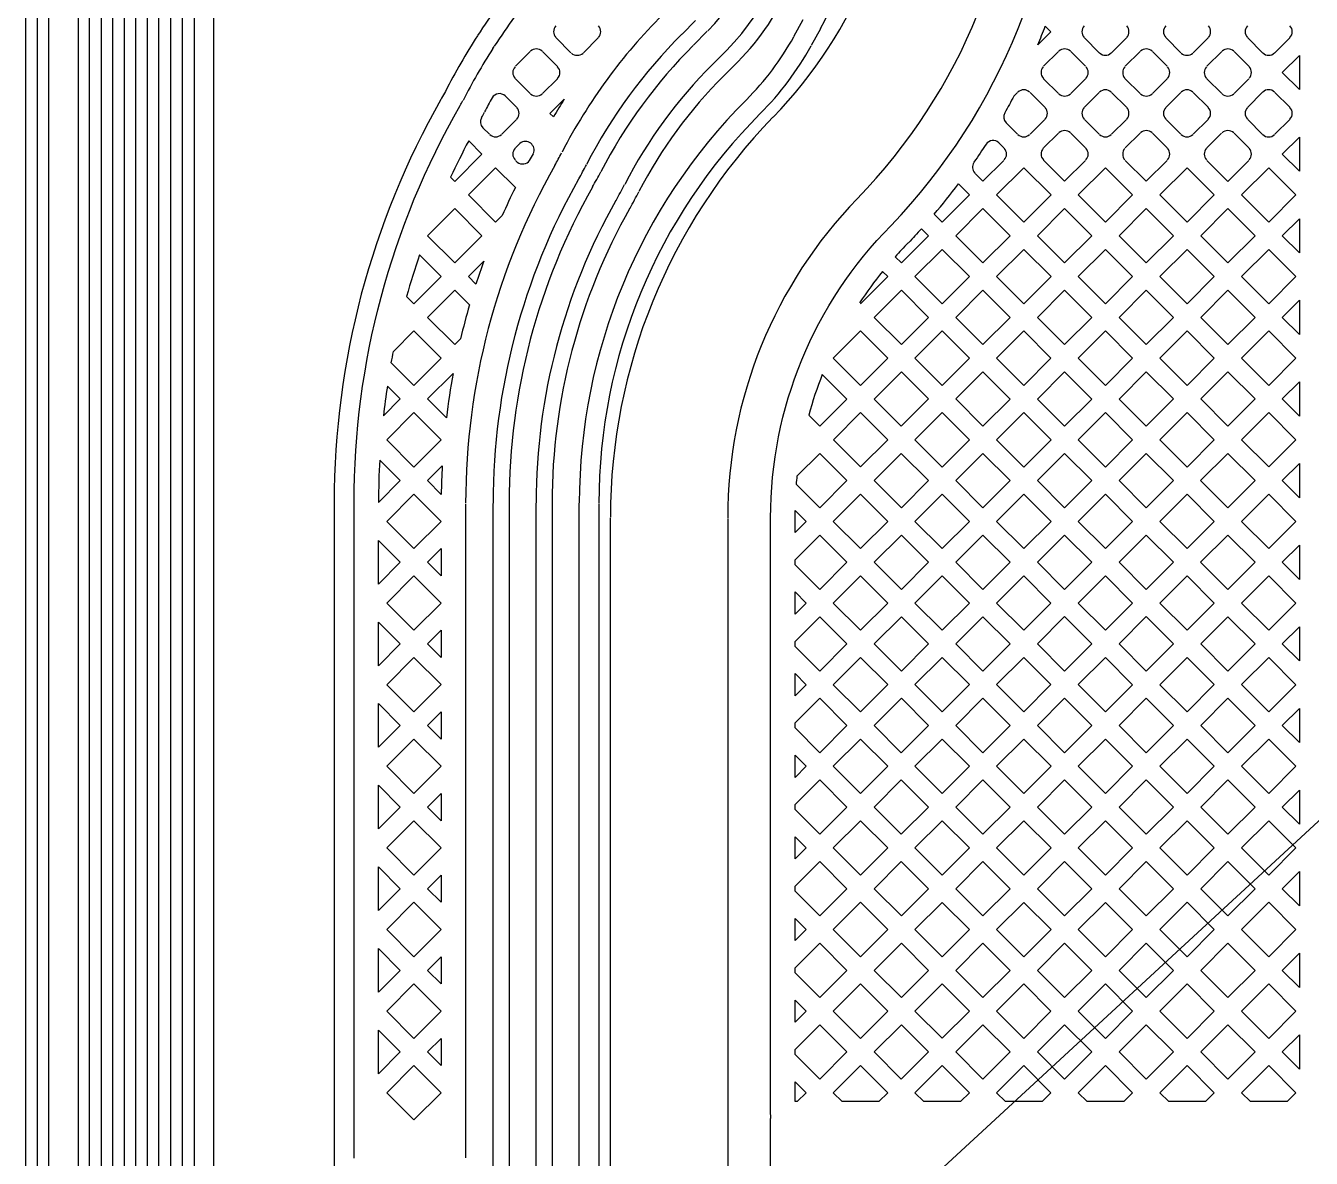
# Model space of a CAD drawing. Extents: x -344 to 154, y 670 to 1023.
# Drawn here: x -244.23 to -237.55, y 960.11 to 966 of the extents above; entities that cross this region are included whole.
import ezdxf

# ---------------------------------------------------------------- set-up
doc = ezdxf.new("R2010")
doc.units = 0
doc.layers.add('gbr-dxf_layer0', color=7, linetype='Continuous')
doc.layers.add('備註', color=1, linetype='Continuous')

msp = doc.modelspace()

# ---------------------------------------------------------------- linework, layer by layer
at = {"layer": 'gbr-dxf_layer0'}
for p, q in [((-244.1674, 967.0733), (-244.1674, 954.9407)), ((-244.1075, 954.9406), (-244.1075, 966.8184)), ((-243.8952, 954.9418), (-243.8952, 966.8179)), ((-243.8352, 966.8163), (-243.8352, 954.9406)), ((-243.7753, 954.9419), (-243.7753, 966.8159)), ((-243.7153, 966.8177), (-243.7153, 954.9407)), ((-243.5355, 956.4745), (-243.5355, 966.6625)), ((-243.4755, 966.6613), (-243.4755, 956.4728)), ((-243.3521, 966.6897), (-243.3521, 954.0405)), ((-243.249, 954.0405), (-243.249, 966.6909)), ((-240.8166, 965.9527), (-240.7466, 966.0229)), ((-240.2352, 965.9399), (-240.1869, 966.0281)), ((-240.0972, 965.9803), (-240.1453, 965.8925)), ((-241.4705, 965.9321), (-241.394, 965.8556)), ((-241.3292, 965.8554), (-241.2523, 965.9324)), ((-240.6854, 965.9667), (-240.7578, 965.8941)), ((-238.7255, 965.9323), (-238.6488, 965.8557)), ((-238.5841, 965.8556), (-238.5073, 965.9324)), ((-238.3013, 965.9324), (-238.2244, 965.8555)), ((-238.1598, 965.8555), (-238.0829, 965.9324)), ((-237.8768, 965.9324), (-237.7999, 965.8555)), ((-237.7357, 965.8557), (-237.6589, 965.9325)), ((-241.7999, 965.8772), (-241.7936, 965.8874)), ((-241.6059, 965.8615), (-241.6826, 965.7847)), ((-241.4644, 965.7845), (-241.5416, 965.8617)), ((-240.6584, 965.7947), (-240.586, 965.8673)), ((-238.8607, 965.8616), (-238.9376, 965.7848)), ((-238.7194, 965.7847), (-238.7964, 965.8617)), ((-238.4366, 965.8616), (-238.5133, 965.7848)), ((-238.2951, 965.7847), (-238.3721, 965.8617)), ((-238.0122, 965.8616), (-238.089, 965.7848)), ((-237.8711, 965.7852), (-237.9475, 965.8616)), ((-240.5272, 965.8087), (-240.5996, 965.7361)), ((-237.6971, 965.7527), (-237.6084, 965.8414)), ((-237.6084, 965.8414), (-237.6084, 965.664)), ((-241.6829, 965.7204), (-241.6057, 965.6432)), ((-241.5413, 965.6434), (-241.4646, 965.7201)), ((-238.9375, 965.7202), (-238.8609, 965.6436)), ((-238.7962, 965.6435), (-238.7194, 965.7203)), ((-238.5135, 965.7203), (-238.4365, 965.6434)), ((-238.3719, 965.6434), (-238.2951, 965.7201)), ((-238.0889, 965.72), (-238.0122, 965.6433)), ((-237.9479, 965.6435), (-237.871, 965.7204)), ((-237.6084, 965.664), (-237.6971, 965.7527)), ((-238.9313, 965.5724), (-239.0083, 965.6494)), ((-238.6488, 965.6494), (-238.7254, 965.5728)), ((-238.5071, 965.5724), (-238.584, 965.6494)), ((-238.2245, 965.6493), (-238.3011, 965.5727)), ((-238.0831, 965.5726), (-238.1597, 965.6492)), ((-237.8002, 965.6496), (-237.877, 965.5728)), ((-237.6589, 965.573), (-237.7355, 965.6495)), ((-241.5028, 965.5404), (-241.4292, 965.614)), ((-241.7534, 965.4313), (-241.6766, 965.5081)), ((-241.4846, 965.5221), (-241.5028, 965.5404)), ((-239.0083, 965.4314), (-238.9315, 965.5082)), ((-238.7254, 965.508), (-238.6488, 965.4314)), ((-238.584, 965.4313), (-238.5072, 965.5081)), ((-238.3012, 965.508), (-238.2246, 965.4315)), ((-238.1599, 965.4315), (-238.0832, 965.5082)), ((-237.8769, 965.508), (-237.8, 965.4312)), ((-237.7357, 965.4313), (-237.6588, 965.5081)), ((-241.8521, 965.4656), (-241.8178, 965.4313)), ((-239.1325, 965.4911), (-239.0727, 965.4314)), ((-238.8607, 965.4374), (-238.9376, 965.3606)), ((-238.7191, 965.3603), (-238.7966, 965.4377)), ((-238.4365, 965.4373), (-238.5133, 965.3605)), ((-238.2952, 965.3605), (-238.3721, 965.4375)), ((-238.0125, 965.4374), (-238.0892, 965.3607)), ((-237.8709, 965.3604), (-237.9476, 965.4372)), ((-237.6971, 965.3283), (-237.6084, 965.417)), ((-237.6084, 965.417), (-237.6084, 965.2395)), ((-237.6084, 965.2395), (-237.6971, 965.3283)), ((-237.6972, 964.904), (-237.6084, 964.9928)), ((-237.6084, 964.9928), (-237.6084, 964.8153)), ((-237.6084, 964.8153), (-237.6972, 964.904)), ((-241.9271, 964.6919), (-241.8467, 964.7723)), ((-241.8878, 964.6527), (-241.9271, 964.6919)), ((-237.6972, 964.4798), (-237.6084, 964.5686)), ((-237.6084, 964.5686), (-237.6084, 964.391)), ((-237.6084, 964.391), (-237.6972, 964.4798)), ((-242.1391, 964.0557), (-242.0058, 964.189)), ((-237.6971, 964.0557), (-237.6084, 964.1445)), ((-237.6084, 964.1445), (-237.6084, 963.967)), ((-242.0413, 963.9579), (-242.1391, 964.0557)), ((-237.6084, 963.967), (-237.6971, 964.0557)), ((-242.1392, 963.6314), (-242.063, 963.7076)), ((-237.6971, 963.6315), (-237.6084, 963.7203)), ((-237.6084, 963.7203), (-237.6084, 963.5428)), ((-242.0678, 963.56), (-242.1392, 963.6314)), ((-237.6084, 963.5428), (-237.6971, 963.6315)), ((-242.5211, 960.11), (-242.5211, 963.5162)), ((-241.9414, 963.5085), (-241.9414, 960.247)), ((-241.7985, 954.1035), (-241.7985, 963.5129)), ((-241.575, 954.1051), (-241.575, 963.5142)), ((-241.492, 963.5122), (-241.492, 954.1037)), ((-241.3506, 954.1055), (-241.3506, 963.5136)), ((-241.249, 963.5114), (-241.249, 954.1083)), ((-241.189, 954.1107), (-241.189, 963.438)), ((-240.2295, 963.3619), (-240.2291, 963.4765)), ((-240.5794, 963.4341), (-240.5794, 954.1053)), ((-242.3941, 963.0939), (-242.3941, 963.3204)), ((-242.1393, 963.2072), (-242.0684, 963.2781)), ((-242.0684, 963.2781), (-242.0684, 963.1363)), ((-237.6972, 963.2071), (-237.6084, 963.2958)), ((-237.6084, 963.2958), (-237.6084, 963.1183)), ((-242.0684, 963.1363), (-242.1393, 963.2072)), ((-237.6084, 963.1183), (-237.6972, 963.2071)), ((-240.2295, 962.9375), (-240.2295, 963.0526)), ((-242.3941, 962.6695), (-242.3941, 962.8964)), ((-242.1391, 962.7829), (-242.0684, 962.8536)), ((-242.0684, 962.8536), (-242.0684, 962.7123)), ((-237.6972, 962.7829), (-237.6084, 962.8717)), ((-237.6084, 962.8717), (-237.6084, 962.6941)), ((-242.0684, 962.7123), (-242.1391, 962.7829)), ((-237.6084, 962.6941), (-237.6972, 962.7829)), ((-240.2295, 962.5133), (-240.2295, 962.6284)), ((-242.3941, 962.2453), (-242.3941, 962.4722)), ((-237.6971, 962.3588), (-237.6084, 962.4475)), ((-237.6084, 962.4475), (-237.6084, 962.27)), ((-242.1391, 962.3587), (-242.0684, 962.4295)), ((-242.0684, 962.4295), (-242.0684, 962.288)), ((-242.0684, 962.288), (-242.1391, 962.3587)), ((-237.6084, 962.27), (-237.6971, 962.3588)), ((-240.2295, 962.0891), (-240.2295, 962.2042)), ((-242.3941, 961.8211), (-242.3941, 962.0479)), ((-242.1391, 961.9345), (-242.0684, 962.0053)), ((-242.0684, 962.0053), (-242.0684, 961.8638)), ((-237.6971, 961.9346), (-237.6084, 962.0233)), ((-237.6084, 962.0233), (-237.6084, 961.8458)), ((-242.0684, 961.8638), (-242.1391, 961.9345)), ((-237.6084, 961.8458), (-237.6971, 961.9346)), ((-240.2295, 961.6649), (-240.2295, 961.7799)), ((-242.3941, 961.3969), (-242.3941, 961.6237)), ((-242.1391, 961.5103), (-242.0684, 961.5811)), ((-242.0684, 961.5811), (-242.0684, 961.4396)), ((-237.6972, 961.5104), (-237.6084, 961.5991)), ((-237.6084, 961.5991), (-237.6084, 961.4216)), ((-242.0684, 961.4396), (-242.1391, 961.5103)), ((-237.6084, 961.4216), (-237.6972, 961.5104)), ((-240.2295, 961.2407), (-240.2295, 961.3559)), ((-242.3941, 960.9728), (-242.3941, 961.1994)), ((-237.6971, 961.086), (-237.6084, 961.1747)), ((-237.6084, 961.1747), (-237.6084, 960.9974)), ((-242.1392, 961.0861), (-242.0684, 961.1569)), ((-242.0684, 961.1569), (-242.0684, 961.0153)), ((-242.0684, 961.0153), (-242.1392, 961.0861)), ((-237.6084, 960.9974), (-237.6971, 961.086)), ((-240.2295, 960.8163), (-240.2295, 960.9314)), ((-242.3941, 960.5483), (-242.3941, 960.7752)), ((-242.1391, 960.6618), (-242.0684, 960.7325)), ((-242.0684, 960.7325), (-242.0684, 960.5911)), ((-237.6971, 960.6618), (-237.6084, 960.7505)), ((-237.6084, 960.7505), (-237.6084, 960.5731)), ((-242.0684, 960.5911), (-242.1391, 960.6618)), ((-237.6084, 960.5731), (-237.6971, 960.6618)), ((-240.2295, 960.4037), (-240.2295, 960.5072)), ((-241.9414, 960.247), (-241.9414, 960.1119))]:
    msp.add_line(p, q, dxfattribs=at)
for points in [[(-240.3496, 953.8642, -0.003037), (-240.3521, 953.9158, -0.38959), (-240.2632, 954.0217, 0.37676), (-240.0628, 954.2498, 0.380592), (-240.2663, 954.4784, -0.380306), (-240.3564, 954.5797), (-240.3564, 960.3146, -0.049923), (-240.3545, 960.3244, -0.063076), (-240.3565, 960.3401), (-240.3565, 963.4379, -0.197766), (-239.7316, 964.956, 0.19336), (-238.8385, 967.1781), (-238.8385, 967.4095)], [(-243.913, 967.1528, 0.062695), (-243.9551, 966.8184), (-243.9551, 954.9426)], [(-244.2238, 954.7084, -0.00761), (-244.2274, 954.9407), (-244.2274, 967.072)], [(-241.2411, 967.0303, -0.157735), (-241.3549, 966.6782), (-241.7702, 966.1034, 0.013545), (-241.8794, 965.9442)], [(-243.6519, 954.7159, -0.00796), (-243.6554, 954.9406), (-243.6554, 966.6917)], [(-243.5955, 966.6896), (-243.5955, 954.9406, 0.007915), (-243.592, 954.7191)], [(-241.5684, 949.1039, 0.030948), (-241.8309, 949.5322, -0.17033), (-243.4121, 954.0405), (-243.4121, 966.6909)], [(-241.8797, 965.9439, 0.023435), (-242.0466, 965.6544, -0.007426), (-242.0661, 965.6185, 0.014256), (-242.0699, 965.6122, 0.129945), (-242.6242, 963.5162), (-242.6242, 954.0407, 0.17111), (-241.203, 950.01, -0.03261), (-240.8713, 949.472, -0.004362), (-240.8243, 949.3813, -0.085211), (-240.3448, 947.8114)], [(-241.6767, 965.5728), (-241.7354, 965.6314, 0.465498), (-241.8037, 965.6214, 0.006232), (-241.8425, 965.5483)], [(-239.0729, 965.6495), (-239.0923, 965.6301, -0.007426), (-239.1394, 965.5432)], [(-242.5211, 963.5162, -0.131348), (-241.969, 965.581, 0.004959), (-241.9553, 965.6067)], [(-241.5889, 965.3313, 0.775572), (-241.6587, 965.3844), (-241.6825, 965.3606)], [(-239.1438, 965.3609), (-239.1706, 965.3877, 0.440228), (-239.2368, 965.3808, -0.008507), (-239.2994, 965.2864)], [(-241.6825, 965.2959), (-241.6728, 965.2862, 0.420464), (-241.6087, 965.2959, -0.002776), (-241.5892, 965.3307)], [(-239.709, 964.795), (-239.6769, 964.7628), (-239.5357, 964.904), (-239.5724, 964.9407, -0.007493), (-239.6403, 964.8677)], [(-239.889, 964.5507), (-239.7477, 964.6921), (-239.7743, 964.7187, 0.024945), (-239.894, 964.5556)], [(-241.7155, 963.5144), (-241.7155, 954.1035, 0.163308), (-240.5659, 950.679)]]:
    msp.add_lwpolyline(points, format="xyb", dxfattribs=at)
for points in [[(-238.9287, 965.994), (-238.8993, 965.9646), (-238.9675, 965.8964)], [(-241.9254, 965.3974), (-241.8564, 965.3283), (-241.9978, 965.1869), (-242.0195, 965.2086)], [(-239.2941, 965.2285), (-239.2527, 965.1871), (-239.1436, 965.2961)], [(-238.9378, 965.2964), (-238.8283, 965.187), (-238.7193, 965.2959)], [(-238.5132, 965.2959), (-238.4044, 965.187), (-238.2953, 965.2961)], [(-238.0891, 965.296), (-237.98, 965.1869), (-237.8709, 965.296)], [(-242.1814, 964.8047), (-242.0686, 964.6919), (-242.2098, 964.5507), (-242.2479, 964.5888)], [(-240.0876, 964.1835), (-239.9597, 964.0556), (-240.1011, 963.9142), (-240.1581, 963.9713)], [(-242.3479, 964.1229), (-242.2806, 964.0557), (-242.3685, 963.9678)], [(-242.3879, 963.7385), (-242.2808, 963.6314), (-242.3941, 963.5181)], [(-240.2291, 963.4765), (-240.172, 963.4194), (-240.2295, 963.3619)], [(-242.3941, 963.3204), (-242.2808, 963.2072), (-242.3941, 963.0939)], [(-240.2295, 963.0526), (-240.1719, 962.995), (-240.2295, 962.9375)], [(-242.3941, 962.8964), (-242.2806, 962.7829), (-242.3941, 962.6695)], [(-240.2295, 962.6284), (-240.1719, 962.5708), (-240.2295, 962.5133)], [(-242.3941, 962.4722), (-242.2806, 962.3587), (-242.3941, 962.2453)], [(-240.2295, 962.2042), (-240.1719, 962.1466), (-240.2295, 962.0891)], [(-242.3941, 962.0479), (-242.2807, 961.9345), (-242.3941, 961.8211)], [(-240.2295, 961.7799), (-240.172, 961.7224), (-240.2295, 961.6649)], [(-242.3941, 961.6237), (-242.2807, 961.5103), (-242.3941, 961.3969)], [(-240.2295, 961.3559), (-240.1719, 961.2983), (-240.2295, 961.2407)], [(-242.3941, 961.1994), (-242.2807, 961.0861), (-242.3941, 960.9728)], [(-240.2295, 960.9314), (-240.1719, 960.8739), (-240.2295, 960.8163)], [(-242.3941, 960.7752), (-242.2806, 960.6618), (-242.3941, 960.5483)], [(-240.2295, 960.5072), (-240.1719, 960.4496), (-240.2179, 960.4037), (-240.2295, 960.4037)]]:
    msp.add_lwpolyline(points, dxfattribs=at)
for points in [[(-241.927, 965.1161), (-241.7856, 965.2575), (-241.6828, 965.1546, 0.010911), (-241.7511, 965.0094), (-241.7857, 964.9748)], [(-239.5063, 965.0162, 0.015088), (-239.3806, 965.1734), (-239.3234, 965.1163), (-239.4649, 964.9748)], [(-242.1391, 964.4799), (-241.9978, 964.6212), (-241.9212, 964.5445, 0.012365), (-241.9677, 964.3686), (-241.9977, 964.3386)], [(-242.3274, 964.244, -0.003776), (-242.3161, 964.3029), (-242.2098, 964.4092), (-242.0685, 964.2678), (-242.2099, 964.1265)], [(-240.2221, 963.611, -0.005626), (-240.2177, 963.656), (-240.1011, 963.7727), (-239.9599, 963.6315), (-240.1012, 963.4902)]]:
    msp.add_lwpolyline(points, format="xyb", close=True, dxfattribs=at)
for points in [[(-239.1819, 965.1163), (-239.0406, 965.2576), (-238.8991, 965.1162), (-239.0404, 964.9748)], [(-238.7576, 965.1162), (-238.6163, 965.2574), (-238.4751, 965.1162), (-238.6164, 964.975)], [(-238.3336, 965.1162), (-238.1922, 965.2576), (-238.0508, 965.1161), (-238.1921, 964.9748)], [(-237.9093, 965.1161), (-237.7679, 965.2575), (-237.6266, 965.1162), (-237.7679, 964.9748)], [(-242.1391, 964.904), (-241.9978, 965.0454), (-241.8565, 964.904), (-241.9978, 964.7627)], [(-239.3941, 964.904), (-239.2527, 965.0455), (-239.1112, 964.9041), (-239.2527, 964.7626)], [(-238.9697, 964.9041), (-238.8283, 965.0454), (-238.6871, 964.9042), (-238.8285, 964.7629)], [(-238.5456, 964.9042), (-238.4044, 965.0455), (-238.2629, 964.904), (-238.4042, 964.7628)], [(-238.1214, 964.904), (-237.98, 965.0454), (-237.8387, 964.904), (-237.98, 964.7627)], [(-239.6061, 964.6921), (-239.4649, 964.8333), (-239.3235, 964.6918), (-239.4647, 964.5506)], [(-239.1819, 964.6918), (-239.0404, 964.8333), (-238.8992, 964.6921), (-239.0407, 964.5506)], [(-238.7577, 964.6921), (-238.6164, 964.8335), (-238.4749, 964.692), (-238.6163, 964.5507)], [(-238.3334, 964.692), (-238.1921, 964.8333), (-238.0508, 964.6919), (-238.1921, 964.5507)], [(-237.9093, 964.6919), (-237.7679, 964.8333), (-237.6266, 964.692), (-237.768, 964.5506)], [(-239.8183, 964.4799), (-239.6769, 964.6213), (-239.5355, 964.4798), (-239.6768, 964.3385)], [(-239.3939, 964.4798), (-239.2527, 964.6211), (-239.1115, 964.4799), (-239.2527, 964.3386)], [(-238.97, 964.4799), (-238.8285, 964.6213), (-238.687, 964.4799), (-238.8285, 964.3384)], [(-238.5455, 964.4799), (-238.4042, 964.6212), (-238.2628, 964.4799), (-238.4042, 964.3386)], [(-238.1213, 964.4799), (-237.98, 964.6212), (-237.8387, 964.4798), (-237.98, 964.3386)], [(-240.0304, 964.2678), (-239.889, 964.4092), (-239.7476, 964.2677), (-239.8889, 964.1264)], [(-239.6061, 964.2677), (-239.4647, 964.4091), (-239.3235, 964.2679), (-239.4649, 964.1265)], [(-239.182, 964.2678), (-239.0407, 964.4091), (-238.8993, 964.2677), (-239.0405, 964.1264)], [(-238.7577, 964.2677), (-238.6163, 964.4091), (-238.4749, 964.2678), (-238.6164, 964.1263)], [(-238.3334, 964.2678), (-238.1921, 964.4092), (-238.0507, 964.2678), (-238.1921, 964.1265)], [(-237.9092, 964.2678), (-237.768, 964.4091), (-237.6266, 964.2678), (-237.7679, 964.1265)], [(-239.8182, 964.0556), (-239.6768, 964.1969), (-239.5356, 964.0557), (-239.677, 963.9144)], [(-239.3941, 964.0557), (-239.2527, 964.1971), (-239.1113, 964.0556), (-239.2526, 963.9143)], [(-238.9698, 964.0556), (-238.8285, 964.1969), (-238.6872, 964.0556), (-238.8285, 963.9143)], [(-238.5457, 964.0556), (-238.4042, 964.197), (-238.2629, 964.0557), (-238.4043, 963.9142)], [(-238.1213, 964.0557), (-237.98, 964.1971), (-237.8386, 964.0557), (-237.98, 963.9144)], [(-242.3513, 963.8435), (-242.2099, 963.9849), (-242.0685, 963.8436), (-242.21, 963.7021)], [(-240.0303, 963.8435), (-239.8889, 963.9848), (-239.7477, 963.8436), (-239.8891, 963.7023)], [(-239.6062, 963.8436), (-239.4649, 963.985), (-239.3234, 963.8435), (-239.4648, 963.7022)], [(-239.1819, 963.8435), (-239.0405, 963.9849), (-238.8992, 963.8435), (-239.0406, 963.7022)], [(-238.7577, 963.8435), (-238.6164, 963.9848), (-238.4751, 963.8435), (-238.6164, 963.7022)], [(-238.3336, 963.8435), (-238.1921, 963.9849), (-238.0508, 963.8436), (-238.1922, 963.7021)], [(-237.9092, 963.8436), (-237.7679, 963.985), (-237.6266, 963.8436), (-237.7679, 963.7023)], [(-239.8183, 963.6315), (-239.677, 963.7729), (-239.5355, 963.6314), (-239.6769, 963.4901)], [(-239.394, 963.6314), (-239.2526, 963.7728), (-239.1113, 963.6314), (-239.2527, 963.4901)], [(-238.9698, 963.6314), (-238.8285, 963.7728), (-238.6871, 963.6314), (-238.8285, 963.4901)], [(-238.5456, 963.6314), (-238.4043, 963.7727), (-238.263, 963.6314), (-238.4043, 963.4901)], [(-238.1215, 963.6314), (-237.98, 963.7729), (-237.8387, 963.6315), (-237.9801, 963.4901)], [(-242.3514, 963.4193), (-242.21, 963.5606), (-242.0687, 963.4193), (-242.21, 963.2779)], [(-240.0304, 963.4194), (-239.8891, 963.5607), (-239.7476, 963.4193), (-239.889, 963.2779)], [(-239.6061, 963.4193), (-239.4648, 963.5606), (-239.3234, 963.4193), (-239.4648, 963.278)], [(-239.1819, 963.4193), (-239.0406, 963.5607), (-238.8992, 963.4193), (-239.0406, 963.278)], [(-238.7577, 963.4193), (-238.6164, 963.5607), (-238.4751, 963.4193), (-238.6164, 963.278)], [(-238.3335, 963.4193), (-238.1922, 963.5606), (-238.0509, 963.4193), (-238.1922, 963.278)], [(-237.9094, 963.4193), (-237.7679, 963.5608), (-237.6265, 963.4193), (-237.7679, 963.2778)], [(-240.2295, 963.1941), (-240.2295, 963.2204), (-240.1012, 963.3486), (-239.9598, 963.2072), (-240.1011, 963.0658)], [(-239.8182, 963.2072), (-239.6769, 963.3485), (-239.5355, 963.2072), (-239.6769, 963.0659)], [(-239.394, 963.2072), (-239.2527, 963.3486), (-239.1113, 963.2072), (-239.2527, 963.0659)], [(-238.9698, 963.2072), (-238.8285, 963.3486), (-238.6871, 963.2073), (-238.8285, 963.0659)], [(-238.5456, 963.2073), (-238.4043, 963.3485), (-238.263, 963.2072), (-238.4043, 963.0659)], [(-238.1215, 963.2072), (-237.9802, 963.3485), (-237.8387, 963.2071), (-237.98, 963.0658)], [(-242.3513, 962.9952), (-242.21, 963.1364), (-242.0686, 962.995), (-242.2098, 962.8537)], [(-240.0304, 962.995), (-239.889, 963.1364), (-239.7477, 962.9951), (-239.889, 962.8537)], [(-239.6061, 962.9951), (-239.4648, 963.1364), (-239.3235, 962.9951), (-239.4648, 962.8538)], [(-239.1819, 962.9951), (-239.0406, 963.1365), (-238.8993, 962.9951), (-239.0406, 962.8538)], [(-238.7577, 962.9951), (-238.6164, 963.1365), (-238.475, 962.9952), (-238.6164, 962.8538)], [(-238.3335, 962.9952), (-238.1922, 963.1364), (-238.0508, 962.995), (-238.1921, 962.8537)], [(-237.9093, 962.995), (-237.7679, 963.1363), (-237.6266, 962.995), (-237.7679, 962.8536)], [(-240.2295, 962.7699), (-240.2295, 962.7959), (-240.1011, 962.9243), (-239.9598, 962.7829), (-240.1012, 962.6416)], [(-239.8183, 962.7829), (-239.6769, 962.9243), (-239.5356, 962.783), (-239.6769, 962.6416)], [(-239.394, 962.783), (-239.2527, 962.9243), (-239.1114, 962.783), (-239.2527, 962.6417)], [(-238.9698, 962.783), (-238.8285, 962.9244), (-238.6872, 962.783), (-238.8285, 962.6417)], [(-238.5456, 962.783), (-238.4043, 962.9244), (-238.2628, 962.7829), (-238.4042, 962.6416)], [(-238.1213, 962.7829), (-237.98, 962.9242), (-237.8387, 962.7829), (-237.98, 962.6416)], [(-242.3512, 962.5708), (-242.2098, 962.7122), (-242.0685, 962.5709), (-242.2099, 962.4295)], [(-240.0304, 962.5708), (-239.889, 962.7122), (-239.7477, 962.5709), (-239.8891, 962.4295)], [(-239.6062, 962.5709), (-239.4648, 962.7122), (-239.3235, 962.5709), (-239.4649, 962.4295)], [(-239.182, 962.5709), (-239.0406, 962.7123), (-238.8993, 962.5709), (-239.0406, 962.4296)], [(-238.7577, 962.5709), (-238.6164, 962.7123), (-238.4749, 962.5708), (-238.6163, 962.4295)], [(-238.3334, 962.5708), (-238.1921, 962.7122), (-238.0507, 962.5709), (-238.1921, 962.4295)], [(-237.9092, 962.5709), (-237.7679, 962.7121), (-237.6266, 962.5708), (-237.7679, 962.4295)], [(-240.2295, 962.3457), (-240.2295, 962.3717), (-240.1012, 962.5001), (-239.9598, 962.3587), (-240.1012, 962.2174)], [(-239.8183, 962.3587), (-239.6769, 962.5001), (-239.5356, 962.3588), (-239.677, 962.2174)], [(-239.3941, 962.3588), (-239.2527, 962.5001), (-239.1114, 962.3588), (-239.2528, 962.2174)], [(-238.9699, 962.3588), (-238.8285, 962.5002), (-238.6871, 962.3587), (-238.8284, 962.2174)], [(-238.5455, 962.3587), (-238.4042, 962.5001), (-238.2629, 962.3587), (-238.4042, 962.2174)], [(-238.1213, 962.3587), (-237.98, 962.5001), (-237.8386, 962.3588), (-237.98, 962.2174)], [(-242.3512, 962.1466), (-242.2099, 962.288), (-242.0685, 962.1466), (-242.2099, 962.0053)], [(-240.0304, 962.1466), (-239.8891, 962.288), (-239.7477, 962.1466), (-239.8891, 962.0053)], [(-239.6062, 962.1466), (-239.4649, 962.288), (-239.3235, 962.1467), (-239.4649, 962.0053)], [(-239.182, 962.1467), (-239.0406, 962.2881), (-238.8992, 962.1466), (-239.0405, 962.0052)], [(-238.7576, 962.1466), (-238.6163, 962.2879), (-238.475, 962.1466), (-238.6163, 962.0053)], [(-238.3334, 962.1466), (-238.1921, 962.288), (-238.0508, 962.1466), (-238.1921, 962.0053)], [(-237.9092, 962.1466), (-237.7679, 962.288), (-237.6266, 962.1467), (-237.7679, 962.0053)], [(-240.2295, 961.9215), (-240.2295, 961.9476), (-240.1012, 962.0759), (-239.9599, 961.9345), (-240.1012, 961.7932)], [(-239.8183, 961.9345), (-239.677, 962.0759), (-239.5356, 961.9346), (-239.677, 961.7932)], [(-239.3941, 961.9346), (-239.2528, 962.0759), (-239.1113, 961.9345), (-239.2527, 961.7931)], [(-238.9698, 961.9345), (-238.8284, 962.0758), (-238.6871, 961.9345), (-238.8285, 961.7931)], [(-238.5456, 961.9345), (-238.4042, 962.0759), (-238.2629, 961.9345), (-238.4042, 961.7932)], [(-238.1213, 961.9345), (-237.98, 962.0759), (-237.8387, 961.9346), (-237.98, 961.7932)], [(-242.3512, 961.7224), (-242.2099, 961.8638), (-242.0686, 961.7224), (-242.2099, 961.5811)], [(-240.0304, 961.7224), (-239.8891, 961.8638), (-239.7478, 961.7224), (-239.8891, 961.5811)], [(-239.6062, 961.7224), (-239.4649, 961.8638), (-239.3234, 961.7223), (-239.4648, 961.581)], [(-239.1819, 961.7223), (-239.0405, 961.8637), (-238.8992, 961.7224), (-239.0406, 961.581)], [(-238.7577, 961.7224), (-238.6163, 961.8637), (-238.475, 961.7224), (-238.6164, 961.581)], [(-238.3335, 961.7224), (-238.1921, 961.8638), (-238.0508, 961.7224), (-238.1921, 961.5811)], [(-237.9093, 961.7224), (-237.7679, 961.8638), (-237.6266, 961.7225), (-237.7679, 961.5811)], [(-240.2295, 961.4974), (-240.2295, 961.5234), (-240.1012, 961.6517), (-239.9599, 961.5103), (-240.1011, 961.3691)], [(-239.8183, 961.5103), (-239.677, 961.6517), (-239.5355, 961.5102), (-239.6769, 961.3689)], [(-239.394, 961.5102), (-239.2527, 961.6516), (-239.1113, 961.5103), (-239.2527, 961.3689)], [(-238.9698, 961.5103), (-238.8285, 961.6516), (-238.6871, 961.5103), (-238.8285, 961.3689)], [(-238.5456, 961.5103), (-238.4042, 961.6517), (-238.2629, 961.5103), (-238.4043, 961.369)], [(-238.1214, 961.5103), (-237.98, 961.6517), (-237.8387, 961.5104), (-237.98, 961.369)], [(-242.3513, 961.2982), (-242.2099, 961.4396), (-242.0686, 961.2982), (-242.21, 961.1569)], [(-240.0304, 961.2983), (-239.8891, 961.4396), (-239.7477, 961.2981), (-239.8889, 961.1569)], [(-239.6061, 961.2981), (-239.4648, 961.4395), (-239.3235, 961.2981), (-239.4648, 961.1568)], [(-239.1819, 961.2981), (-239.0406, 961.4395), (-238.8992, 961.2982), (-239.0406, 961.1568)], [(-238.7577, 961.2982), (-238.6164, 961.4395), (-238.475, 961.2982), (-238.6164, 961.1568)], [(-238.3335, 961.2982), (-238.1921, 961.4396), (-238.0508, 961.2982), (-238.1922, 961.1569)], [(-237.9093, 961.2982), (-237.7679, 961.4396), (-237.6265, 961.2981), (-237.7678, 961.1568)], [(-240.2295, 961.0729), (-240.2295, 961.0992), (-240.1011, 961.2275), (-239.9597, 961.0861), (-240.1012, 960.9446)], [(-239.8181, 961.0861), (-239.6769, 961.2273), (-239.5356, 961.086), (-239.6768, 960.9448)], [(-239.394, 961.086), (-239.2527, 961.2274), (-239.1114, 961.086), (-239.2527, 960.9447)], [(-238.9698, 961.086), (-238.8285, 961.2274), (-238.6872, 961.0861), (-238.8285, 960.9447)], [(-238.5456, 961.0861), (-238.4043, 961.2274), (-238.263, 961.0861), (-238.4043, 960.9447)], [(-238.1214, 961.0861), (-237.98, 961.2275), (-237.8386, 961.086), (-237.98, 960.9446)], [(-242.3513, 960.874), (-242.21, 961.0153), (-242.0685, 960.8739), (-242.2099, 960.7325)], [(-240.0304, 960.8739), (-239.8889, 961.0153), (-239.7476, 960.874), (-239.8891, 960.7325)], [(-239.6061, 960.874), (-239.4648, 961.0153), (-239.3235, 960.8739), (-239.4647, 960.7327)], [(-239.1819, 960.8739), (-239.0406, 961.0153), (-238.8993, 960.874), (-239.0406, 960.7326)], [(-238.7577, 960.874), (-238.6164, 961.0153), (-238.4751, 960.874), (-238.6164, 960.7326)], [(-238.3335, 960.874), (-238.1922, 961.0153), (-238.0507, 960.8739), (-238.1921, 960.7325)], [(-237.9092, 960.8739), (-237.7678, 961.0153), (-237.6265, 960.8739), (-237.7679, 960.7326)], [(-240.2295, 960.6487), (-240.2295, 960.6748), (-240.1012, 960.8031), (-239.9598, 960.6618), (-240.1012, 960.5204)], [(-239.8183, 960.6618), (-239.6768, 960.8032), (-239.5355, 960.6619), (-239.677, 960.5204)], [(-239.394, 960.6619), (-239.2527, 960.8032), (-239.1114, 960.6618), (-239.2526, 960.5206)], [(-238.9699, 960.6618), (-238.8285, 960.8032), (-238.6872, 960.6619), (-238.8285, 960.5205)], [(-238.5457, 960.6619), (-238.4043, 960.8032), (-238.2629, 960.6618), (-238.4042, 960.5204)], [(-238.1213, 960.6618), (-237.98, 960.8031), (-237.8386, 960.6618), (-237.98, 960.5204)], [(-242.3512, 960.4496), (-242.2099, 960.591), (-242.0685, 960.4497), (-242.2099, 960.3083)], [(-240.0304, 960.4496), (-239.8891, 960.591), (-239.7477, 960.4497), (-239.7937, 960.4037), (-239.9845, 960.4037)], [(-239.6062, 960.4497), (-239.4647, 960.5912), (-239.3234, 960.4498), (-239.3695, 960.4037), (-239.5603, 960.4037)], [(-239.1819, 960.4498), (-239.0406, 960.5911), (-238.8993, 960.4498), (-238.9453, 960.4037), (-239.1358, 960.4037)], [(-238.7578, 960.4498), (-238.6164, 960.5911), (-238.475, 960.4496), (-238.5209, 960.4037), (-238.7117, 960.4037)], [(-238.3334, 960.4496), (-238.1921, 960.591), (-238.0508, 960.4497), (-238.0967, 960.4037), (-238.2875, 960.4037)], [(-237.9092, 960.4497), (-237.7679, 960.591), (-237.6266, 960.4497), (-237.6725, 960.4037), (-237.8633, 960.4037)]]:
    msp.add_lwpolyline(points, close=True, dxfattribs=at)
for centre, radius, start, end in [((-242.0504, 967.1789), 2.9891, 315.8289, 0.00082), ((-242.0504, 967.1789), 2.3795, 315.82882, 359.91173), ((-241.4283, 966.711), 1.0514, 315.17887, 359.90802), ((-241.4286, 966.7107), 1.1922, 314.99321, 359.9898), ((-241.4286, 966.7107), 1.2752, 314.99333, 359.87936), ((-241.4286, 966.7099), 1.5182, 331.31281, 359.91027), ((-238.8781, 964.0136), 2.8845, 135.00555, 152.6423), ((-238.883, 964.0068), 3.4652, 144.02892, 147.09397), ((-241.4392, 965.9645), 0.0447, 137.31805, 222.72451), ((-241.2837, 965.9647), 0.0447, 317.31872, 42.64342), ((-242.0507, 967.1785), 3.3391, 337.41963, 339.22305), ((-238.6941, 965.9646), 0.0447, 137.34218, 222.65782), ((-238.5387, 965.9647), 0.0447, 317.27638, 42.72362), ((-238.2699, 965.9646), 0.0447, 137.27549, 222.68195), ((-238.1142, 965.9647), 0.0447, 317.27952, 42.65425), ((-237.8454, 965.9647), 0.0447, 137.27735, 222.65643), ((-237.6902, 965.9647), 0.0447, 317.27885, 42.67859), ((-238.8781, 964.0136), 2.7419, 134.99718, 152.64057), ((-241.5096, 966.6389), 1.4536, 314.98711, 331.20449), ((-238.8758, 964.0179), 3.4652, 147.55546, 152.6928), ((-241.5736, 965.8301), 0.0447, 47.2742, 132.7258), ((-241.3615, 965.8868), 0.0447, 227.27952, 312.65425), ((-238.8781, 964.0136), 2.6589, 134.99723, 152.61892), ((-241.5096, 966.6389), 1.5552, 314.98695, 331.25894), ((-238.8285, 965.8303), 0.0447, 47.27549, 132.68195), ((-238.6164, 965.887), 0.0447, 227.32041, 312.72215), ((-238.4043, 965.8303), 0.0447, 47.31805, 132.72451), ((-238.1921, 965.8868), 0.0447, 227.34575, 312.72048), ((-237.9799, 965.8302), 0.0447, 47.34357, 132.72265), ((-237.768, 965.887), 0.0447, 227.32041, 312.72215), ((-241.6513, 965.7524), 0.0447, 137.2742, 222.7258), ((-241.4959, 965.7524), 0.0447, 317.27638, 42.72362), ((-238.8779, 964.0137), 2.5183, 134.99875, 152.64796), ((-238.9062, 965.7525), 0.0447, 137.34357, 222.72265), ((-238.7508, 965.7526), 0.0447, 317.34575, 42.72048), ((-238.482, 965.7525), 0.0447, 137.27735, 222.65643), ((-238.3265, 965.7524), 0.0447, 317.27952, 42.65425), ((-238.0577, 965.7525), 0.0447, 137.27735, 222.65643), ((-237.9023, 965.7527), 0.0447, 317.27885, 42.67859), ((-238.8779, 964.0137), 2.4353, 134.99861, 152.6243), ((-241.5736, 965.6747), 0.0447, 227.27638, 312.72362), ((-239.0406, 965.6181), 0.0447, 47.27342, 132.68875), ((-238.8285, 965.6748), 0.0447, 227.27885, 312.67859), ((-238.6164, 965.6181), 0.0447, 47.2742, 132.7258), ((-238.4042, 965.6747), 0.0447, 227.32041, 312.72215), ((-238.1921, 965.618), 0.0447, 47.34357, 132.72265), ((-237.9802, 965.6748), 0.0447, 227.32041, 312.72215), ((-237.7679, 965.6183), 0.0447, 47.2742, 132.7258), ((-238.8781, 964.0136), 3.0115, 147.89831, 149.93869), ((-238.3849, 963.5138), 2.9657, 135.0014, 179.95986), ((-241.8193, 965.4963), 0.0449, 152.49478, 222.6256), ((-243.2762, 966.2924), 1.6152, 331.40351, 332.52307), ((-241.708, 965.5403), 0.0447, 317.34575, 42.72048), ((-238.3849, 963.5138), 2.8641, 135.00138, 180.0028), ((-238.1999, 963.4378), 2.9891, 135.83836, 179.91663), ((-239.0998, 965.5219), 0.0449, 152.99821, 222.66057), ((-238.9629, 965.5405), 0.0447, 317.34575, 42.72048), ((-238.6941, 965.5404), 0.0447, 137.27735, 222.65643), ((-238.5386, 965.5404), 0.0447, 317.32041, 42.72215), ((-238.2698, 965.5403), 0.0447, 137.27735, 222.65643), ((-238.1145, 965.5405), 0.0447, 317.27885, 42.67859), ((-237.8457, 965.5405), 0.0447, 137.2742, 222.7258), ((-237.6901, 965.5404), 0.0447, 317.27638, 42.72362), ((-238.8285, 965.4061), 0.0447, 47.31785, 132.65849), ((-238.4041, 965.406), 0.0447, 47.31835, 132.68165), ((-237.9802, 965.406), 0.0447, 47.27549, 132.68195), ((-238.3826, 963.5159), 4.0114, 152.02755, 155.04152), ((-241.7856, 965.4627), 0.0447, 227.30744, 312.67837), ((-239.0406, 965.4628), 0.0447, 227.31707, 312.6782), ((-238.6163, 965.4627), 0.0447, 227.3202, 312.65614), ((-238.1922, 965.4628), 0.0447, 227.32041, 312.72215), ((-237.768, 965.4626), 0.0447, 227.27638, 312.72362), ((-241.6512, 965.3283), 0.0447, 137.31858, 222.61987), ((-243.2784, 966.2885), 2.0688, 330.51092, 332.5452), ((-239.175, 965.3283), 0.0447, 317.34575, 42.72048), ((-238.9062, 965.3283), 0.0447, 137.31805, 222.72451), ((-238.7507, 965.3283), 0.0447, 317.27952, 42.65425), ((-238.4819, 965.3282), 0.0447, 137.34357, 222.72265), ((-238.3266, 965.3284), 0.0447, 317.27952, 42.65425), ((-238.0578, 965.3284), 0.0447, 137.34357, 222.72265), ((-237.9023, 965.3283), 0.0447, 317.34575, 42.72048), ((-238.3848, 963.5145), 3.5563, 150.43939, 180.00122), ((-243.2779, 966.2891), 2.2116, 330.49317, 332.64348), ((-239.2625, 965.2606), 0.0447, 147.7218, 222.72565), ((-238.3849, 963.5141), 3.4136, 150.43129, 179.99467), ((-243.2779, 966.2891), 2.2946, 330.45674, 332.66783), ((-238.3849, 963.5141), 3.3306, 150.45571, 179.96959), ((-243.2759, 966.2926), 2.4351, 330.35477, 332.54701), ((-243.2759, 966.2927), 2.5181, 330.37675, 332.56849), ((-238.3849, 963.5141), 3.1901, 150.45037, 179.96281), ((-238.3849, 963.5141), 3.1071, 150.43494, 179.99863), ((-238.1999, 963.4378), 2.3795, 135.82742, 179.99511), ((-238.2, 963.4379), 2.0295, 135.24104, 138.03585), ((-238.3826, 963.5159), 4.0114, 161.25966, 164.48772), ((-238.3848, 963.5145), 3.6833, 160.03345, 162.00043), ((-238.3848, 963.5146), 3.6833, 169.44938, 173.08616), ((-238.2, 963.4379), 2.0295, 158.44722, 164.7623), ((-238.3826, 963.5159), 4.0114, 171.29574, 173.5313), ((-238.3826, 963.5159), 4.0114, 176.81903, 179.96846), ((-238.3848, 963.5145), 3.6833, 176.99563, 179.29351)]:
    msp.add_arc(centre, radius, start, end, dxfattribs=at)
at = {"layer": '備註', "linetype": 'Continuous'}
msp.add_line((-243.1883, 956.6206), (-228.397, 970.2732), dxfattribs=at)

doc.saveas('drawing.dxf')
